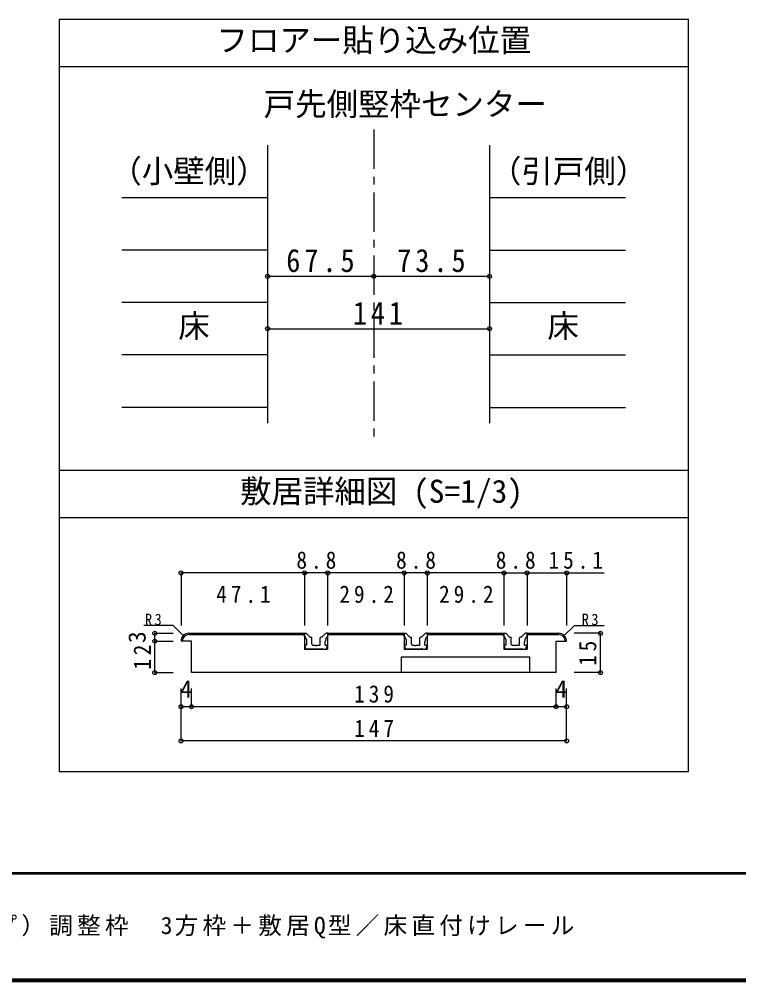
# Model space of a CAD drawing. Units: millimetres, scale not verified, with parts at other scales. Extents: x -973 to 977, y -718 to 696.
# Drawn here: x -459 to -1, y -701 to -90 of the extents above; entities that cross this region are included whole.
import ezdxf
from ezdxf.enums import TextEntityAlignment as Align

# ---------------------------------------------------------------- set-up
doc = ezdxf.new("R2010")
doc.units = ezdxf.units.MM
doc.header["$LTSCALE"] = 5
doc.header["$PDMODE"] = 32
doc.header["$PDSIZE"] = 2.5
doc.linetypes.add('CHAIN1', pattern=[8, 5, -1, 1, -1])
for name, color, linetype in [('0-1_通り芯', 4, 'CHAIN1'), ('0-3_仕上げ', 2, 'Continuous'), ('0-4_枠', 3, 'Continuous'), ('0-A_文字', 7, 'Continuous'), ('0-B_寸法', 7, 'Continuous'), ('2-4_枠', 3, 'Continuous'), ('2-7_金物', 7, 'Continuous'), ('2-B_寸法', 4, 'Continuous'), ('F-1_枠', 6, 'Continuous'), ('F-A_文字', 7, 'Continuous')]:
    doc.layers.add(name, color=color, linetype=linetype)
doc.styles.add('ＭＳ ゴシック', font='')
doc.styles.get('ＭＳ ゴシック').set_extended_font_data('MS Gothic')

msp = doc.modelspace()

# ---------------------------------------------------------------- linework, layer by layer
at = {"layer": '0-1_通り芯'}
msp.add_line((-233.347, -159.5), (-233.347, -356.007), dxfattribs=at)
at = {"layer": '0-3_仕上げ', "color": 4}
for p, q in [((-393.347, -202.801), (-300.847, -202.801)), ((-159.847, -202.801), (-73.347, -202.801)), ((-300.847, -236.103), (-393.347, -236.103)), ((-159.847, -236.103), (-73.347, -236.103)), ((-300.847, -269.404), (-393.347, -269.404)), ((-159.847, -269.404), (-73.347, -269.404)), ((-300.847, -302.706), (-393.347, -302.706)), ((-159.847, -302.706), (-73.347, -302.706)), ((-300.847, -336.007), (-393.347, -336.007)), ((-159.847, -336.007), (-73.347, -336.007))]:
    msp.add_line(p, q, dxfattribs=at)
at = {"layer": '0-4_枠'}
for p, q in [((-300.847, -169.5), (-300.847, -346.007)), ((-159.847, -169.5), (-159.847, -346.007))]:
    msp.add_line(p, q, dxfattribs=at)
at = {"layer": '0-A_文字', "color": 3}
for p, q in [((-433.347, -89.5), (-433.347, -567.5)), ((-433.347, -89.5), (-33.347, -89.5)), ((-33.347, -567.5), (-33.347, -89.5)), ((-433.347, -119.5), (-33.347, -119.5)), ((-33.347, -376.026), (-433.347, -376.026)), ((-433.347, -406.026), (-33.347, -406.026)), ((-33.347, -567.5), (-433.347, -567.5))]:
    msp.add_line(p, q, dxfattribs=at)
at = {"layer": '0-B_寸法', "color": 4}
for p, q in [((-300.847, -252.753), (-233.347, -252.753)), ((-233.347, -252.753), (-159.847, -252.753)), ((-300.847, -286.055), (-159.847, -286.055))]:
    msp.add_line(p, q, dxfattribs=at)
at = {"layer": '0-B_寸法'}
for p in [(-300.847, -252.753), (-233.347, -252.753), (-159.847, -252.753), (-300.847, -286.055), (-159.847, -286.055)]:
    msp.add_point(p, dxfattribs=at)
at = {"layer": '2-4_枠'}
for p, q in [((-350.847, -479.502), (-277.347, -479.502)), ((-350.847, -480.335), (-277.347, -480.335)), ((-350.847, -480.335), (-277.347, -480.335)), ((-262.68, -479.502), (-214.014, -479.502)), ((-262.68, -479.502), (-262.68, -489.502)), ((-262.68, -479.502), (-214.014, -479.502)), ((-262.68, -480.335), (-214.014, -480.335)), ((-262.68, -480.335), (-214.014, -480.335)), ((-214.014, -479.502), (-214.014, -489.502)), ((-199.347, -479.502), (-199.347, -489.502)), ((-199.347, -479.502), (-150.68, -479.502)), ((-199.347, -479.502), (-150.68, -479.502)), ((-199.347, -480.335), (-150.68, -480.335)), ((-199.347, -480.335), (-150.68, -480.335)), ((-150.68, -479.502), (-150.68, -489.502)), ((-136.014, -479.502), (-136.014, -489.502)), ((-136.014, -479.502), (-115.847, -479.502)), ((-136.014, -479.502), (-115.847, -479.502)), ((-136.014, -480.335), (-115.847, -480.335)), ((-136.014, -480.335), (-115.847, -480.335)), ((-349.18, -484.502), (-355.847, -484.502)), ((-349.18, -484.502), (-355.847, -484.502)), ((-349.18, -504.502), (-349.18, -484.502)), ((-117.514, -484.502), (-110.847, -484.502)), ((-117.514, -504.502), (-117.514, -484.502)), ((-117.514, -484.502), (-110.847, -484.502)), ((-277.347, -489.502), (-262.68, -489.502)), ((-277.347, -489.502), (-262.68, -489.502)), ((-215.847, -494.502), (-134.18, -494.502)), ((-214.014, -489.502), (-199.347, -489.502)), ((-214.014, -489.502), (-199.347, -489.502)), ((-150.68, -489.502), (-136.014, -489.502)), ((-150.68, -489.502), (-136.014, -489.502)), ((-134.18, -504.502), (-134.18, -494.501)), ((-117.514, -504.502), (-349.18, -504.502)), ((-117.514, -504.502), (-349.18, -504.502))]:
    msp.add_line(p, q, dxfattribs=at)
for points in [[(-350.847, -479.502), (-277.347, -479.502), (-277.347, -489.502)], [(-215.847, -504.502), (-215.847, -494.501), (-134.18, -494.501)]]:
    msp.add_lwpolyline(points, dxfattribs=at)
for centre, major_axis, start_param, end_param in [((-350.847, -484.502), (5, 0), 1.5707963, 3.1415927), ((-350.847, -484.502), (5, 0), 1.5707963, 3.1415927), ((-350.847, -484.502), (4.167, 0), 1.5707963, 3.1415927), ((-350.847, -484.502), (4.167, 0), 1.5707963, 3.1415927), ((-115.847, -484.502), (5, 0), 6.2831853, 7.8539816), ((-115.847, -484.502), (5, 0), 6.2831853, 7.8539816), ((-115.847, -484.502), (4.167, 0), 6.2831853, 7.8539816), ((-115.847, -484.502), (4.167, 0), 6.2831853, 7.8539816)]:
    msp.add_ellipse(centre, major_axis=major_axis, ratio=0.999999, start_param=start_param, end_param=end_param, dxfattribs=at)
at = {"layer": '2-7_金物'}
for p, q in [((-277.514, -479.502), (-276.609, -479.502)), ((-277.514, -481.169), (-277.514, -479.502)), ((-277.514, -479.502), (-276.609, -479.502)), ((-273.91, -481.855), (-276.019, -479.746)), ((-273.91, -481.855), (-276.019, -479.746)), ((-273.556, -482.002), (-273.014, -482.002)), ((-273.556, -482.002), (-273.014, -482.002)), ((-272.68, -486.502), (-272.68, -482.335)), ((-267.347, -486.502), (-267.347, -482.335)), ((-266.471, -482.002), (-267.014, -482.002)), ((-266.471, -482.002), (-267.014, -482.002)), ((-266.117, -481.855), (-264.008, -479.746)), ((-266.117, -481.855), (-264.008, -479.746)), ((-262.514, -479.502), (-263.418, -479.502)), ((-214.18, -479.502), (-213.275, -479.502)), ((-214.18, -481.169), (-214.18, -479.502)), ((-214.18, -479.502), (-213.275, -479.502)), ((-210.577, -481.855), (-212.686, -479.746)), ((-210.577, -481.855), (-212.686, -479.746)), ((-210.223, -482.002), (-209.68, -482.002)), ((-210.223, -482.002), (-209.68, -482.002)), ((-209.347, -486.502), (-209.347, -482.335)), ((-204.014, -486.502), (-204.014, -482.335)), ((-203.137, -482.002), (-203.68, -482.002)), ((-203.137, -482.002), (-203.68, -482.002)), ((-202.784, -481.855), (-200.674, -479.746)), ((-202.784, -481.855), (-200.674, -479.746)), ((-199.18, -479.502), (-200.085, -479.502)), ((-150.847, -479.502), (-149.942, -479.502)), ((-150.847, -481.169), (-150.847, -479.502)), ((-150.847, -479.502), (-149.942, -479.502)), ((-147.243, -481.855), (-149.353, -479.746)), ((-147.243, -481.855), (-149.353, -479.746)), ((-146.89, -482.002), (-146.347, -482.002)), ((-146.89, -482.002), (-146.347, -482.002)), ((-146.014, -486.502), (-146.014, -482.335)), ((-140.68, -486.502), (-140.68, -482.335)), ((-139.804, -482.002), (-140.347, -482.002)), ((-139.804, -482.002), (-140.347, -482.002)), ((-139.451, -481.855), (-137.341, -479.746)), ((-139.451, -481.855), (-137.341, -479.746)), ((-135.847, -479.502), (-136.752, -479.502)), ((-276.347, -489.502), (-277.157, -487.458)), ((-276.347, -489.502), (-277.157, -487.458)), ((-275.847, -487.002), (-276.847, -487.002)), ((-275.847, -487.002), (-276.847, -487.002)), ((-275.847, -487.002), (-275.847, -484.895)), ((-270.014, -487.502), (-269.514, -487.002)), ((-270.014, -487.502), (-269.514, -487.002)), ((-269.514, -487.002), (-267.847, -487.002)), ((-269.514, -487.002), (-267.847, -487.002)), ((-264.18, -487.002), (-264.18, -484.895)), ((-264.18, -487.002), (-263.18, -487.002)), ((-264.18, -487.002), (-263.18, -487.002)), ((-263.68, -489.502), (-262.87, -487.458)), ((-263.68, -489.502), (-262.87, -487.458)), ((-213.014, -489.502), (-213.823, -487.458)), ((-213.014, -489.502), (-213.823, -487.458)), ((-212.514, -487.002), (-213.514, -487.002)), ((-212.514, -487.002), (-213.514, -487.002)), ((-212.514, -487.002), (-212.514, -484.895)), ((-206.68, -487.502), (-206.18, -487.002)), ((-206.68, -487.502), (-206.18, -487.002)), ((-206.18, -487.002), (-204.514, -487.002)), ((-206.18, -487.002), (-204.514, -487.002)), ((-200.847, -487.002), (-200.847, -484.895)), ((-200.847, -487.002), (-199.847, -487.002)), ((-200.847, -487.002), (-199.847, -487.002)), ((-200.347, -489.502), (-199.537, -487.458)), ((-200.347, -489.502), (-199.537, -487.458)), ((-149.68, -489.502), (-150.49, -487.458)), ((-149.68, -489.502), (-150.49, -487.458)), ((-149.18, -487.002), (-150.18, -487.002)), ((-149.18, -487.002), (-150.18, -487.002)), ((-149.18, -487.002), (-149.18, -484.895)), ((-143.347, -487.502), (-142.847, -487.002)), ((-143.347, -487.502), (-142.847, -487.002)), ((-142.847, -487.002), (-141.18, -487.002)), ((-142.847, -487.002), (-141.18, -487.002)), ((-137.514, -487.002), (-137.514, -484.895)), ((-137.514, -487.002), (-136.514, -487.002)), ((-137.514, -487.002), (-136.514, -487.002)), ((-137.014, -489.502), (-136.204, -487.458)), ((-137.014, -489.502), (-136.204, -487.458)), ((-274.514, -489.502), (-276.347, -489.502)), ((-274.514, -489.502), (-276.347, -489.502)), ((-274.514, -489.502), (-274.18, -489.168)), ((-274.514, -489.502), (-274.18, -489.168)), ((-274.18, -489.168), (-273.847, -489.502)), ((-274.18, -489.168), (-273.847, -489.502)), ((-266.18, -489.502), (-273.847, -489.502)), ((-266.18, -489.502), (-273.847, -489.502)), ((-265.847, -489.168), (-266.18, -489.502)), ((-265.847, -489.168), (-266.18, -489.502)), ((-265.514, -489.502), (-265.847, -489.168)), ((-265.514, -489.502), (-265.847, -489.168)), ((-265.514, -489.502), (-263.68, -489.502)), ((-265.514, -489.502), (-263.68, -489.502)), ((-211.18, -489.502), (-213.014, -489.502)), ((-211.18, -489.502), (-213.014, -489.502)), ((-211.18, -489.502), (-210.847, -489.168)), ((-211.18, -489.502), (-210.847, -489.168)), ((-210.847, -489.168), (-210.514, -489.502)), ((-210.847, -489.168), (-210.514, -489.502)), ((-202.847, -489.502), (-210.514, -489.502)), ((-202.847, -489.502), (-210.514, -489.502)), ((-202.514, -489.168), (-202.847, -489.502)), ((-202.514, -489.168), (-202.847, -489.502)), ((-202.18, -489.502), (-202.514, -489.168)), ((-202.18, -489.502), (-202.514, -489.168)), ((-202.18, -489.502), (-200.347, -489.502)), ((-202.18, -489.502), (-200.347, -489.502)), ((-147.847, -489.502), (-149.68, -489.502)), ((-147.847, -489.502), (-149.68, -489.502)), ((-147.847, -489.502), (-147.514, -489.168)), ((-147.847, -489.502), (-147.514, -489.168)), ((-147.514, -489.168), (-147.18, -489.502)), ((-147.514, -489.168), (-147.18, -489.502)), ((-139.514, -489.502), (-147.18, -489.502)), ((-139.514, -489.502), (-147.18, -489.502)), ((-139.18, -489.168), (-139.514, -489.502)), ((-139.18, -489.168), (-139.514, -489.502)), ((-138.847, -489.502), (-139.18, -489.168)), ((-138.847, -489.502), (-139.18, -489.168)), ((-138.847, -489.502), (-137.014, -489.502)), ((-138.847, -489.502), (-137.014, -489.502))]:
    msp.add_line(p, q, dxfattribs=at)
for points in [[(-262.514, -481.169), (-262.514, -479.502), (-263.418, -479.502)], [(-199.18, -481.169), (-199.18, -479.502), (-200.085, -479.502)], [(-135.847, -481.169), (-135.847, -479.502), (-136.752, -479.502)], [(-272.18, -487.002), (-270.514, -487.002), (-270.014, -487.502)], [(-272.18, -487.002), (-270.514, -487.002), (-270.014, -487.502)], [(-208.847, -487.002), (-207.18, -487.002), (-206.68, -487.502)], [(-208.847, -487.002), (-207.18, -487.002), (-206.68, -487.502)], [(-145.514, -487.002), (-143.847, -487.002), (-143.347, -487.502)], [(-145.514, -487.002), (-143.847, -487.002), (-143.347, -487.502)]]:
    msp.add_lwpolyline(points, dxfattribs=at)
for centre, major_axis, start_param, end_param in [((-280.847, -484.895), (-5, 0), 3.1415927, 3.9826668), ((-280.847, -484.895), (-5, 0), 3.1415927, 3.9826668), ((-276.609, -480.335), (-0.833, 0), 3.9269908, 4.712389), ((-276.609, -480.335), (-0.833, 0), 3.9269908, 4.712389), ((-273.556, -481.502), (-0.5, 0), 0.7853982, 1.5707963), ((-273.556, -481.502), (-0.5, 0), 0.7853982, 1.5707963), ((-273.014, -482.335), (-0.333, 0), 3.1415927, 4.712389), ((-273.014, -482.335), (-0.333, 0), 3.1415927, 4.712389), ((-267.014, -482.335), (-0.333, 0), 4.712389, 6.2831853), ((-267.014, -482.335), (-0.333, 0), 4.712389, 6.2831853), ((-266.471, -481.502), (-0.5, 0), 1.5707963, 2.3561945), ((-266.471, -481.502), (-0.5, 0), 1.5707963, 2.3561945), ((-259.18, -484.895), (-5, 0), 5.4421111, 6.2831853), ((-259.18, -484.895), (-5, 0), 5.4421111, 6.2831853), ((-263.418, -480.335), (-0.833, 0), 4.712389, 5.4977871), ((-263.418, -480.335), (-0.833, 0), 4.712389, 5.4977871), ((-217.514, -484.895), (-5, 0), 3.1415927, 3.9826668), ((-217.514, -484.895), (-5, 0), 3.1415927, 3.9826668), ((-213.275, -480.335), (-0.833, 0), 3.9269908, 4.712389), ((-213.275, -480.335), (-0.833, 0), 3.9269908, 4.712389), ((-210.223, -481.502), (-0.5, 0), 0.7853982, 1.5707963), ((-210.223, -481.502), (-0.5, 0), 0.7853982, 1.5707963), ((-209.68, -482.335), (-0.333, 0), 3.1415927, 4.712389), ((-209.68, -482.335), (-0.333, 0), 3.1415927, 4.712389), ((-203.68, -482.335), (-0.333, 0), 4.712389, 6.2831853), ((-203.68, -482.335), (-0.333, 0), 4.712389, 6.2831853), ((-203.137, -481.502), (-0.5, 0), 1.5707963, 2.3561945), ((-203.137, -481.502), (-0.5, 0), 1.5707963, 2.3561945), ((-195.847, -484.895), (-5, 0), 5.4421111, 6.2831853), ((-195.847, -484.895), (-5, 0), 5.4421111, 6.2831853), ((-200.085, -480.335), (-0.833, 0), 4.712389, 5.4977871), ((-200.085, -480.335), (-0.833, 0), 4.712389, 5.4977871), ((-154.18, -484.895), (-5, 0), 3.1415927, 3.9826668), ((-154.18, -484.895), (-5, 0), 3.1415927, 3.9826668), ((-149.942, -480.335), (-0.833, 0), 3.9269908, 4.712389), ((-149.942, -480.335), (-0.833, 0), 3.9269908, 4.712389), ((-146.89, -481.502), (-0.5, 0), 0.7853982, 1.5707963), ((-146.89, -481.502), (-0.5, 0), 0.7853982, 1.5707963), ((-146.347, -482.335), (-0.333, 0), 3.1415927, 4.712389), ((-146.347, -482.335), (-0.333, 0), 3.1415927, 4.712389), ((-140.347, -482.335), (-0.333, 0), 4.712389, 6.2831853), ((-140.347, -482.335), (-0.333, 0), 4.712389, 6.2831853), ((-139.804, -481.502), (-0.5, 0), 1.5707963, 2.3561945), ((-139.804, -481.502), (-0.5, 0), 1.5707963, 2.3561945), ((-132.514, -484.895), (-5, 0), 5.4421111, 6.2831853), ((-132.514, -484.895), (-5, 0), 5.4421111, 6.2831853), ((-136.752, -480.335), (-0.833, 0), 4.712389, 5.4977871), ((-136.752, -480.335), (-0.833, 0), 4.712389, 5.4977871), ((-276.847, -487.335), (-0.333, 0), 4.712389, 6.6604557), ((-276.847, -487.335), (-0.333, 0), 4.712389, 6.6604557), ((-272.18, -486.502), (-0.5, 0), 6.2831853, 7.8539816), ((-272.18, -486.502), (-0.5, 0), 6.2831853, 7.8539816), ((-267.847, -486.502), (-0.5, 0), 1.5707963, 3.1415927), ((-267.847, -486.502), (-0.5, 0), 1.5707963, 3.1415927), ((-263.18, -487.335), (-0.333, 0), 2.7643223, 4.712389), ((-263.18, -487.335), (-0.333, 0), 2.7643223, 4.712389), ((-213.514, -487.335), (-0.333, 0), 4.712389, 6.6604557), ((-213.514, -487.335), (-0.333, 0), 4.712389, 6.6604557), ((-208.847, -486.502), (-0.5, 0), 6.2831853, 7.8539816), ((-208.847, -486.502), (-0.5, 0), 6.2831853, 7.8539816), ((-204.514, -486.502), (-0.5, 0), 1.5707963, 3.1415927), ((-204.514, -486.502), (-0.5, 0), 1.5707963, 3.1415927), ((-199.847, -487.335), (-0.333, 0), 2.7643223, 4.712389), ((-199.847, -487.335), (-0.333, 0), 2.7643223, 4.712389), ((-150.18, -487.335), (-0.333, 0), 4.712389, 6.6604557), ((-150.18, -487.335), (-0.333, 0), 4.712389, 6.6604557), ((-145.514, -486.502), (-0.5, 0), 6.2831853, 7.8539816), ((-145.514, -486.502), (-0.5, 0), 6.2831853, 7.8539816), ((-141.18, -486.502), (-0.5, 0), 1.5707963, 3.1415927), ((-141.18, -486.502), (-0.5, 0), 1.5707963, 3.1415927), ((-136.514, -487.335), (-0.333, 0), 2.7643223, 4.712389), ((-136.514, -487.335), (-0.333, 0), 2.7643223, 4.712389)]:
    msp.add_ellipse(centre, major_axis=major_axis, ratio=0.999999, start_param=start_param, end_param=end_param, dxfattribs=at)
at = {"layer": '2-B_寸法'}
for p, q in [((-277.347, -441.168), (-355.847, -441.168)), ((-355.847, -441.168), (-355.847, -474.501)), ((-262.68, -441.168), (-277.347, -441.168)), ((-277.347, -441.168), (-277.347, -474.501)), ((-214.014, -441.168), (-262.68, -441.168)), ((-262.68, -441.168), (-262.68, -474.501)), ((-199.347, -441.168), (-214.014, -441.168)), ((-214.014, -441.168), (-214.014, -474.501)), ((-150.68, -441.168), (-199.347, -441.168)), ((-199.347, -441.168), (-199.347, -474.501)), ((-150.68, -441.168), (-136.014, -441.168)), ((-150.68, -441.168), (-150.68, -474.501)), ((-136.014, -441.168), (-136.014, -474.501)), ((-136.014, -441.168), (-87.02, -441.168)), ((-110.847, -441.168), (-110.847, -474.501)), ((-360.847, -474.502), (-379.538, -474.502)), ((-360.847, -474.502), (-379.538, -474.502)), ((-354.383, -480.966), (-360.847, -474.502)), ((-354.383, -480.966), (-360.847, -474.502)), ((-112.311, -480.966), (-105.847, -474.502)), ((-112.311, -480.966), (-105.847, -474.502)), ((-105.847, -474.502), (-87.02, -474.502)), ((-105.847, -474.502), (-87.02, -474.502)), ((-372.514, -484.502), (-372.514, -479.502)), ((-372.514, -479.502), (-360.847, -479.502)), ((-89.322, -479.502), (-105.989, -479.502)), ((-89.322, -504.502), (-89.322, -479.502)), ((-372.514, -504.502), (-372.514, -484.502)), ((-372.514, -484.502), (-360.847, -484.502)), ((-372.514, -504.502), (-360.847, -504.502)), ((-89.322, -504.502), (-105.989, -504.502)), ((-355.847, -526.168), (-355.847, -514.502)), ((-349.18, -526.168), (-349.18, -514.502)), ((-117.514, -526.168), (-117.514, -514.502)), ((-110.847, -526.168), (-110.847, -514.502)), ((-349.18, -526.168), (-355.847, -526.168)), ((-355.847, -547.835), (-355.847, -526.168)), ((-117.514, -526.168), (-349.18, -526.168)), ((-110.847, -526.168), (-117.514, -526.168)), ((-110.847, -547.835), (-110.847, -526.168)), ((-110.847, -547.835), (-355.847, -547.835))]:
    msp.add_line(p, q, dxfattribs=at)
at = {"layer": '2-B_寸法', "color": 7}
for p in [(-355.847, -441.168), (-277.347, -441.168), (-262.68, -441.168), (-214.014, -441.168), (-199.347, -441.168), (-150.68, -441.168), (-136.014, -441.168), (-110.847, -441.168), (-372.514, -479.502), (-89.322, -479.502), (-372.514, -484.502), (-372.514, -504.502), (-89.322, -504.502), (-355.847, -526.168), (-349.18, -526.168), (-117.514, -526.168), (-110.847, -526.168), (-355.847, -547.835), (-110.847, -547.835)]:
    msp.add_point(p, dxfattribs=at)
at = {"layer": 'F-1_枠'}
for p, q in [((976.653, -631.667), (-973.347, -631.667)), ((976.653, -632.5), (-973.347, -632.5)), ((976.653, -699.167), (-973.347, -699.167)), ((976.653, -700), (-973.347, -700)), ((976.653, -700.833), (-973.347, -700.833))]:
    msp.add_line(p, q, dxfattribs=at)

# ---------------------------------------------------------------- texts
at = {"layer": '0-A_文字', "style": 'ＭＳ ゴシック'}
for s, p in [('フロアー貼り込み位置', (-333.347, -114.5)), ('戸先側竪枠センター', (-303.347, -155.091)), ('（小壁側）', (-400.759, -197.697)), ('（引戸側）', (-159.562, -197.697)), ('床', (-357.597, -296.055)), ('床', (-123.097, -296.055)), ('敷居詳細図 (S=1/3)', (-318.347, -401.016))]:
    msp.add_text(s, height=14.66, dxfattribs=at).set_placement(p, align=Align.BOTTOM_LEFT)
at = {"layer": '0-B_寸法', "char_height": 14.66, "attachment_point": 7, "style": 'ＭＳ ゴシック'}
for s, insert in [('\\T1.28;\\W0.9;67.5', (-288.972, -250.253)), ('\\T1.28;\\W0.9;73.5', (-218.472, -250.253)), ('\\T1.27;\\W0.9;141', (-246.597, -283.555))]:
    msp.add_mtext(s, dxfattribs=dict(at, insert=insert))
at = {"layer": '2-B_寸法', "color": 7, "style": 'ＭＳ ゴシック'}
msp.add_text('3', height=11, rotation=90, dxfattribs=at).set_placement((-375.014, -485.752), align=Align.BOTTOM_LEFT)
for p in [(-356.264, -523.668), (-117.93, -523.668)]:
    msp.add_text('4', height=11, dxfattribs=at).set_placement(p, align=Align.BOTTOM_LEFT)
at = {"layer": '2-B_寸法', "color": 7, "attachment_point": 7, "style": 'ＭＳ ゴシック'}
for s, insert, char_height in [('\\T1.38;\\W0.9;8.8', (-282.514, -438.668), 11), ('\\T1.38;\\W0.9;8.8', (-219.18, -438.668), 11), ('\\T1.38;\\W0.9;8.8', (-155.847, -438.668), 11), ('\\T1.38;\\W0.9;15.1', (-122.336, -438.668), 11), ('\\T1.38;\\W0.9;47.1', (-333.472, -460.335), 11), ('\\T1.38;\\W0.9;29.2', (-255.222, -460.335), 11), ('\\T1.38;\\W0.9;29.2', (-191.889, -460.335), 11), ('\\T1.36;\\W0.9;R3', (-378.705, -474.502), 7.331), ('\\T1.36;\\W0.9;R3', (-378.705, -474.502), 7.331), ('\\T1.36;\\W0.9;R3', (-101.187, -474.502), 7.331), ('\\T1.36;\\W0.9;R3', (-101.187, -474.502), 7.331), ('\\T1.38;\\W0.9;139', (-245.847, -523.668), 11), ('\\T1.38;\\W0.9;147', (-245.847, -545.335), 11)]:
    msp.add_mtext(s, dxfattribs=dict(at, insert=insert, char_height=char_height))
at = {"layer": '2-B_寸法', "color": 7, "char_height": 11, "attachment_point": 7, "rotation": 90, "style": 'ＭＳ ゴシック'}
for s, insert in [('\\T1.36;\\W0.9;12', (-375.014, -502.627)), ('\\T1.36;\\W0.9;15', (-91.822, -500.127))]:
    msp.add_mtext(s, dxfattribs=dict(at, insert=insert))
at = {"layer": 'F-A_文字', "insert": (-846.68, -673.333), "char_height": 11, "attachment_point": 7, "style": 'ＭＳ ゴシック'}
msp.add_mtext('\\T1.18;ピノアース\u3000H20\\~３枚引き込み戸（レールタイプ）調整枠\u30003方枠＋敷居Q型／床直付けレール', dxfattribs=at)

doc.saveas('drawing.dxf')
